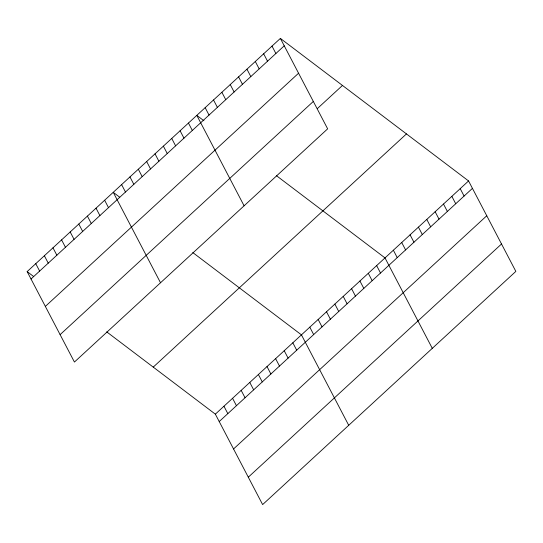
<?xml version="1.0" encoding="UTF-8"?>
<svg xmlns="http://www.w3.org/2000/svg" width="543" height="543" viewBox="0 0 543 543"><rect width="100%" height="100%" fill="white"/><g stroke="black" fill="none" stroke-linecap="round" stroke-linejoin="round"><path stroke-width="0.81" d="M280.371 38.41L327.653 128.847L74.432 362.045L27.15 271.602L280.371 38.41L468.568 180.955L515.85 271.398L262.629 504.59L215.347 414.153L106.706 331.861M31.019 279.007L284.24 45.816M45.347 306.408L298.569 73.217M60.103 334.644L313.325 101.446M317.411 108.539L342.477 85.448M153.241 367.109L406.463 133.917M215.347 414.153L468.568 180.955M219.216 421.558L472.444 188.36M233.544 448.959L486.766 215.761M248.3 477.188L501.522 243.997M203.924 120.756L196.81 115.367L244.092 205.804M276.367 175.62L385.007 257.911L432.289 348.348M119.718 197.218L113.243 192.317L160.524 282.76M192.799 252.576L301.44 334.861L348.721 425.305M27.15 271.602L33.618 276.502M460.213 188.652L464.082 196.057M451.857 196.349L455.726 203.754M443.502 204.039L447.371 211.444M435.147 211.736L439.015 219.141M426.784 219.433L430.66 226.838M418.429 227.13L422.305 234.535M410.074 234.827L413.949 242.232M401.718 242.517L405.587 249.923M393.363 250.214L397.232 257.62M272.016 46.107L275.885 53.513M376.652 265.608L380.521 273.014M263.66 53.798L267.529 61.203M368.297 273.299L372.165 280.704M255.305 61.495L259.174 68.9M359.934 280.996L363.81 288.401M246.95 69.192L250.818 76.597M351.579 288.693L355.455 296.098M238.587 76.889L242.463 84.294M343.224 296.39L347.099 303.795M230.232 84.579L234.108 91.991M334.868 304.08L338.737 311.485M221.877 92.276L225.752 99.681M326.513 311.777L330.382 319.182M213.521 99.973L217.39 107.378M318.157 319.474L322.026 326.879M205.166 107.67L209.035 115.075M309.802 327.171L313.671 334.576M188.455 123.057L192.324 130.463M292.833 342.796L296.702 350.201M180.093 130.754L183.968 138.16M284.227 350.724L288.095 358.129M171.737 138.451L175.613 145.857M275.613 358.651L279.489 366.057M163.382 146.148L167.258 153.554M267.007 366.579L270.876 373.984M155.026 153.839L158.895 161.244M258.393 374.507L262.269 381.912M146.671 161.536L150.54 168.941M138.316 169.233L142.185 176.638M249.787 382.435L253.656 389.84M129.96 176.93L133.829 184.335M241.173 390.363L245.049 397.768M121.605 184.62L125.474 192.025M232.567 398.29L236.436 405.696M223.954 406.218L227.829 413.63M104.636 200.245L108.505 207.65M96.03 208.173L99.898 215.578M87.416 216.107L91.285 223.512M78.81 224.035L82.679 231.44M70.196 231.963L74.072 239.368M61.59 239.891L65.459 247.296M52.976 247.818L56.852 255.224M44.37 255.746L48.239 263.151M35.757 263.674L39.632 271.079"/></g></svg>
